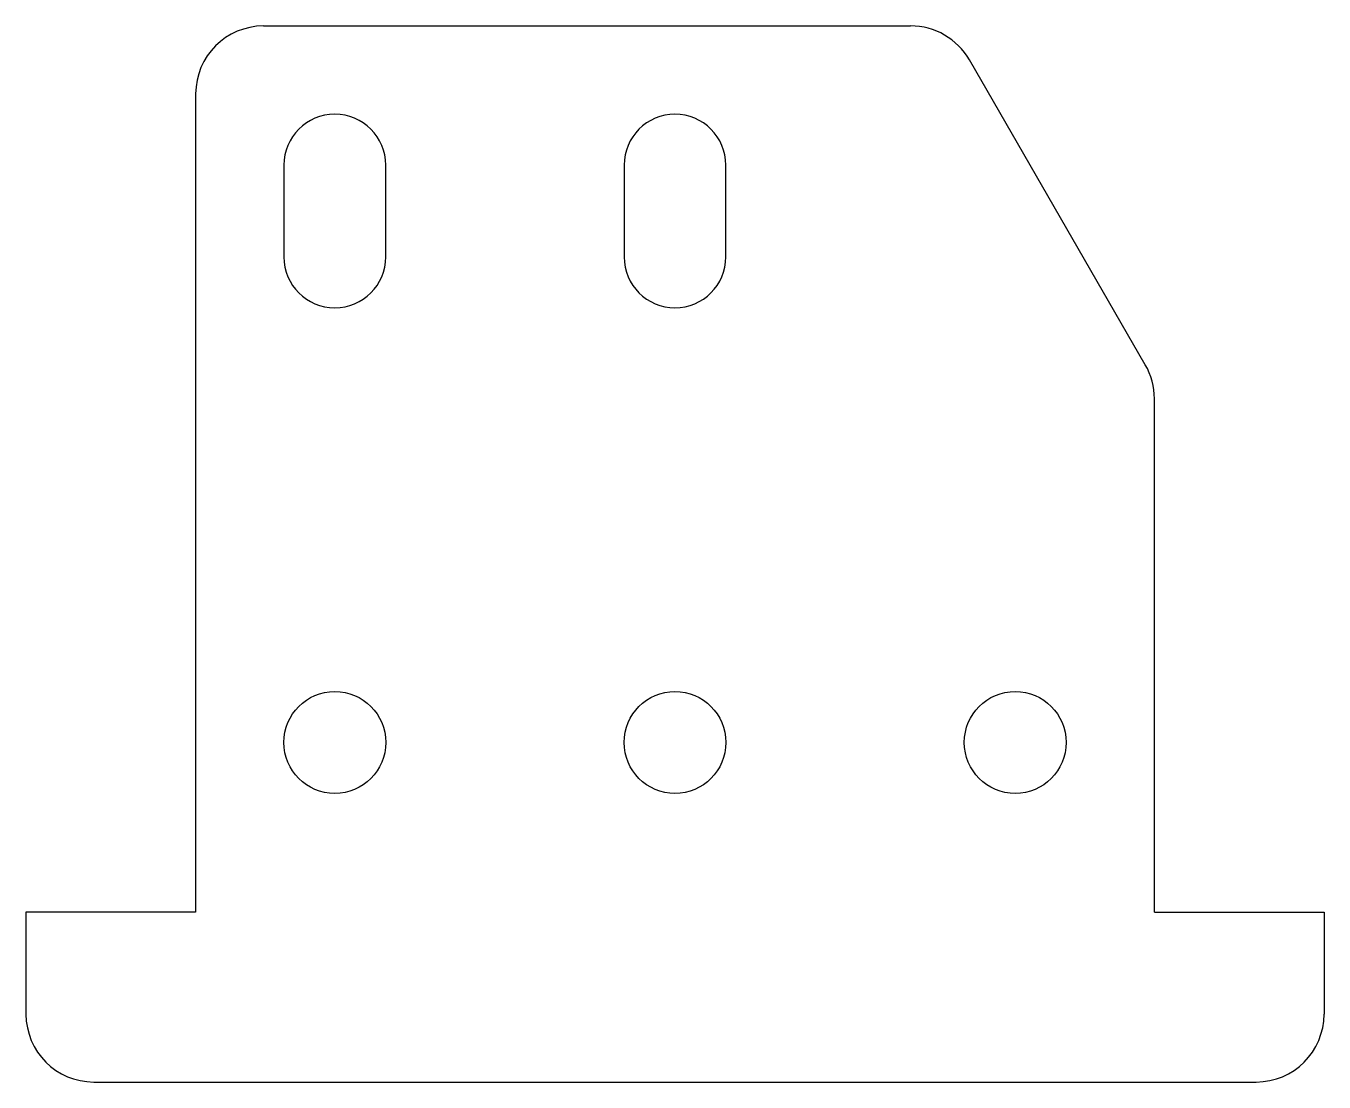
# Model space of a CAD drawing. Header units: millimetres. Extents: x 13.6 to 51.9, y 12 to 43.1.
import ezdxf

# ---------------------------------------------------------------- set-up
doc = ezdxf.new("R2010")
doc.units = ezdxf.units.MM
doc.header["$MEASUREMENT"] = 0

msp = doc.modelspace()

# ---------------------------------------------------------------- linework, layer by layer
for p, q in [((20.632, 43.096), (39.699, 43.096)), ((46.613, 33.12), (41.431, 42.096)), ((18.632, 41.096), (18.632, 16.996)), ((21.232, 38.996), (21.232, 36.296)), ((24.232, 36.296), (24.232, 38.996)), ((31.256, 38.996), (31.256, 36.296)), ((34.256, 36.296), (34.256, 38.996)), ((46.881, 16.996), (46.881, 32.12)), ((18.632, 16.996), (13.632, 16.996)), ((13.632, 16.996), (13.632, 13.996)), ((46.881, 16.996), (51.881, 16.996)), ((51.881, 16.996), (51.881, 13.996)), ((15.632, 11.996), (49.881, 11.996))]:
    msp.add_line(p, q)
for centre in [(22.732, 21.996), (32.756, 21.996), (42.781, 21.996)]:
    msp.add_circle(centre, 1.5)
for centre, radius, start, end in [((20.632, 41.096), 2, 90, 180), ((39.699, 41.096), 2, 30, 90), ((22.732, 38.996), 1.5, 0, 180), ((32.756, 38.996), 1.5, 0, 180), ((22.732, 36.296), 1.5, 180, 0), ((32.756, 36.296), 1.5, 180, 0), ((44.881, 32.12), 2, 0, 30), ((15.632, 13.996), 2, 180, 270), ((49.881, 13.996), 2, 270, 0)]:
    msp.add_arc(centre, radius, start, end)

doc.saveas('drawing.dxf')
